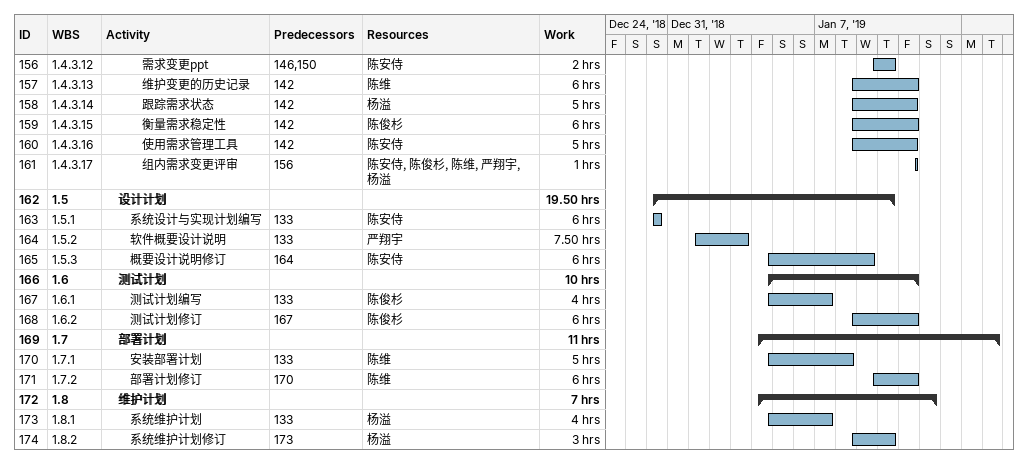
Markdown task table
| ID | WBS | Task | Start | Finish | Predecessors | Resources | Work (h) |
|---|---|---|---|---|---|---|---|
| 156 | 1.4.3.12 | 需求变更ppt | 2019-01-09 | 2019-01-10 | 146, 150 | 陈安侍 | 2 |
| 157 | 1.4.3.13 | 维护变更的历史记录 | 2019-01-08 | 2019-01-11 | 142 | 陈维 | 6 |
| 158 | 1.4.3.14 | 跟踪需求状态 | 2019-01-08 | 2019-01-11 | 142 | 杨溢 | 5 |
| 159 | 1.4.3.15 | 衡量需求稳定性 | 2019-01-08 | 2019-01-11 | 142 | 陈俊杉 | 6 |
| 160 | 1.4.3.16 | 使用需求管理工具 | 2019-01-08 | 2019-01-11 | 142 | 陈安侍 | 5 |
| 161 | 1.4.3.17 | 组内需求变更评审 | 2019-01-11 | 2019-01-11 | 156 | 陈安侍, 陈俊杉, 陈维, 严翔宇, 杨溢 | 1 |
| 162 | 1.5 | **设计计划** | 2018-12-30 | 2019-01-10 |  |  | 19.50 |
| 163 | 1.5.1 | 系统设计与实现计划编写 | 2018-12-30 | 2018-12-30 | 133 | 陈安侍 | 6 |
| 164 | 1.5.2 | 软件概要设计说明 | 2019-01-01 | 2019-01-03 | 133 | 严翔宇 | 7.50 |
| 165 | 1.5.3 | 概要设计说明修订 | 2019-01-04 | 2019-01-09 | 164 | 陈安侍 | 6 |
| 166 | 1.6 | **测试计划** | 2019-01-04 | 2019-01-11 |  |  | 10 |
| 167 | 1.6.1 | 测试计划编写 | 2019-01-04 | 2019-01-07 | 133 | 陈俊杉 | 4 |
| 168 | 1.6.2 | 测试计划修订 | 2019-01-08 | 2019-01-11 | 167 | 陈俊杉 | 6 |
| 169 | 1.7 | **部署计划** | 2019-01-04 | 2019-01-15 |  |  | 11 |
| 170 | 1.7.1 | 安装部署计划 | 2019-01-04 | 2019-01-08 | 133 | 陈维 | 5 |
| 171 | 1.7.2 | 部署计划修订 | 2019-01-09 | 2019-01-11 | 170 | 陈维 | 6 |
| 172 | 1.8 | **维护计划** | 2019-01-04 | 2019-01-12 |  |  | 7 |
| 173 | 1.8.1 | 系统维护计划 | 2019-01-04 | 2019-01-07 | 133 | 杨溢 | 4 |
| 174 | 1.8.2 | 系统维护计划修订 | 2019-01-08 | 2019-01-10 | 173 | 杨溢 | 3 |
